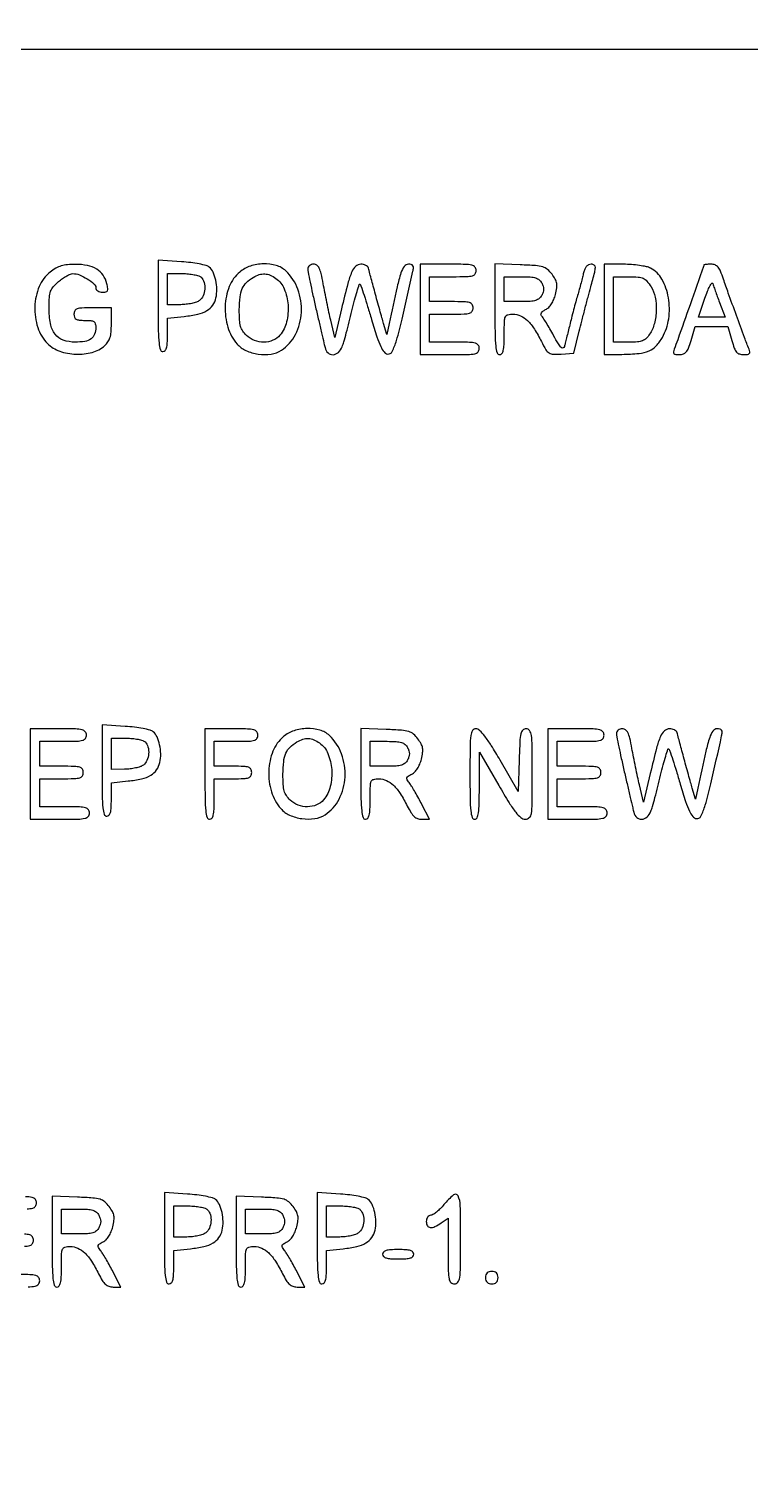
# Model space of a CAD drawing. Extents: x 0 to 1066, y 0 to 761.
# Drawn here: x 877.68 to 897.26, y 696.9 to 735.98 of the extents above; entities that cross this region are included whole.
import ezdxf

# ---------------------------------------------------------------- set-up
doc = ezdxf.new("R2010")
doc.units = 0
doc.header["$MEASUREMENT"] = 0

msp = doc.modelspace()

# ---------------------------------------------------------------- linework, layer by layer
for points in [[(183.390323, 95.266879, 0.000001), (192.989143, 95.254457, 0.000118)], [(877.637726, 703.961067, 0.059311), (877.793738, 703.98339, 0.180365), (877.866256, 704.034888, 0.150217), (877.8942, 704.1258, 0.17273), (877.861527, 704.217557, 0.168559), (877.777875, 704.26915, 0.050222), (877.595322, 704.290849, 0.004487)], [(877.567292, 702.946007, 0.063075), (877.714425, 702.968593, 0.183695), (877.78327, 703.020026, 0.142406), (877.8096, 703.1106, 0.142406), (877.78327, 703.201174, 0.183695), (877.714425, 703.252607, 0.063075), (877.567292, 703.275193, 0.006583)], [(877.665809, 701.84567, 0.047763), (877.857188, 701.867203, 0.16431), (877.944594, 701.918793, 0.179874), (877.9788, 702.0108, 0.157888), (877.94926, 702.102016, 0.176663), (877.87305, 702.153562, 0.055952), (877.708178, 702.175653, 0.005351), (877.302, 702.18)]]:
    msp.add_lwpolyline(points, format="xyb")
for points in [[(409.06215, 749.15415), (40.8618, 749.132981), (40.8618, 380.65769), (40.8618, 12.1824), (501.2973, 12.1824), (961.7328, 12.1824), (961.7328, 380.646631), (961.7328, 749.110861), (961.41555, 749.1633, 0.040886), (961.153339, 749.184871, 0.000002), (934.190609, 749.194398, 0.000089), (904.448031, 749.199508, 0.000054), (869.1804, 749.195529, -0.000029), (813.61687, 749.186499, -0.000004), (696.10453, 749.175037, -0.000004), (556.774728, 749.163736, -0.000004)], [(881.1936, 728.459426, 0.003177), (881.197921, 727.779444, 0.022367), (881.216918, 727.449054, 0.048715), (881.25278, 727.271702, 0.329705), (881.3205, 727.2216, 0.208378), (881.380843, 727.24789, 0.11961), (881.420331, 727.318327, 0.055661), (881.441706, 727.449399, 0.012613), (881.4474, 727.675064), (881.4474, 728.128528), (881.90235, 728.175483, 0.029754), (882.268121, 728.235388, 0.076952), (882.516188, 728.333157, 0.106873), (882.674228, 728.478032, 0.100256), (882.762812, 728.67852, 0.058942), (882.785783, 728.911086, 0.048856), (882.75674, 729.158341, 0.051542), (882.685441, 729.375271, 0.114883), (882.580997, 729.512857, 0.111025), (882.497535, 729.555419, 0.015594), (882.307566, 729.59775, 0.017167), (882.075929, 729.633644, 0.01383), (881.825035, 729.656728), (881.1936, 729.697251)], [(878.262328, 729.378543, 0.129246), (877.966205, 728.985897, 0.088626), (877.848013, 728.437592, 0.087215), (877.926565, 727.873933, 0.118789), (878.19336, 727.437731, 0.112618), (878.521824, 727.231294, 0.075265), (878.959935, 727.148595, 0.075304), (879.402652, 727.199285, 0.113008), (879.744523, 727.381366, 0.065979), (879.832355, 727.480589, 0.074329), (879.887072, 727.595491, 0.054743), (879.915967, 727.748484, 0.019325), (879.9246, 727.971773), (879.9246, 728.406), (879.417, 728.406, 0.008455), (879.123302, 728.401033, 0.072107), (878.994, 728.3778, 0.188641), (878.932468, 728.326532, 0.12648), (878.9094, 728.2368, 0.087745), (878.924399, 728.151992, 0.177212), (878.967563, 728.100836, 0.10769), (879.051166, 728.074553, 0.022514), (879.2055, 728.0676, -0.021714), (879.367585, 728.060558, -0.124268), (879.448265, 728.032551, -0.187079), (879.488695, 727.975864, -0.062494), (879.5016, 727.87302, -0.091498), (879.467963, 727.690747, -0.148314), (879.372174, 727.567186, -0.113347), (879.202088, 727.497047, -0.041372), (878.94092, 727.4754, -0.086758), (878.618334, 727.531799, -0.145015), (878.398123, 727.693775, -0.116882), (878.272179, 727.978949, -0.045825), (878.2326, 728.409889, -0.015089), (878.241247, 728.696368, -0.073154), (878.274495, 728.855158, -0.095003), (878.347951, 728.977179, -0.035007), (878.492891, 729.11758, -0.021479), (878.601686, 729.201417, -0.024071), (878.713326, 729.272263, -0.024321), (878.813191, 729.322828, -0.105406), (878.877792, 729.3366, -0.095864), (879.055127, 729.302284, -0.042073), (879.269696, 729.194265, -0.039621), (879.452119, 729.061347, -0.218876), (879.5016, 728.953727, 0.137225), (879.515137, 728.905332, 0.104143), (879.552996, 728.864939, 0.087371), (879.610539, 728.838135, 0.065501), (879.679971, 728.829, 0.051376), (879.772948, 728.838579, 0.224479), (879.815899, 728.871025, 0.158116), (879.82658, 728.933788, 0.023398), (879.801742, 729.06165, 0.090086), (879.699494, 729.29164, 0.105062), (879.527033, 729.456682, 0.089301), (879.27848, 729.554788, 0.048933), (878.9517, 729.587581, 0.02471), (878.732234, 729.577218, 0.049497), (878.562112, 729.543529, 0.05494), (878.413639, 729.480021, 0.038421)], [(882.36108, 729.23508, -0.13151), (882.440234, 729.098069, -0.084316), (882.4576, 728.914115, -0.084006), (882.413213, 728.734081, -0.128741), (882.31455, 728.608367, -0.079472), (882.233195, 728.564901, -0.027293), (882.104372, 728.528204, -0.026323), (881.955463, 728.502596, -0.027554), (881.80695, 728.493291), (881.4474, 728.4906), (881.4474, 728.9136), (881.4474, 729.3366), (881.85348, 729.3366, -0.022886), (882.016385, 729.32914, -0.026473), (882.170096, 729.306779, -0.026952), (882.296295, 729.274381, -0.120635)], [(883.408003, 729.378373, 0.123885), (883.124812, 728.985677, 0.085485), (883.011237, 728.446757, 0.082885), (883.083708, 727.884736, 0.104562), (883.335439, 727.426126, 0.111799), (883.573409, 727.249775, 0.06908), (883.909808, 727.154081, 0.069045), (884.259765, 727.153615, 0.111332), (884.537682, 727.257681, 0.131426), (884.918439, 727.68366, 0.103697), (885.078854, 728.283311, 0.101152), (884.98619, 728.909653, 0.118621), (884.655571, 729.409219, 0.118666), (884.395835, 729.555801, 0.075716), (884.050156, 729.599738, 0.073305), (883.695141, 729.538407, 0.095814)], [(884.387097, 729.206639, -0.143223), (884.614798, 728.922323, -0.079931), (884.71726, 728.487153, -0.077332), (884.679065, 728.026018, -0.11509), (884.497796, 727.66575, -0.119537), (884.309384, 727.526195, -0.098447), (884.063727, 727.475552, -0.09388), (883.807277, 727.522262, -0.097006), (883.589003, 727.659347, -0.056872), (883.488083, 727.77844, -0.080028), (883.430187, 727.904796, -0.054705), (883.402363, 728.076524, -0.014142), (883.395891, 728.357297, -0.025001), (883.414955, 728.702155, -0.075567), (883.474382, 728.929138, -0.098225), (883.587837, 729.094005, -0.062967), (883.7739, 729.234419, -0.051006), (883.938666, 729.307758, -0.090781), (884.085314, 729.327795, -0.090761), (884.229571, 729.294581, -0.050966)], [(885.2544, 729.462804, 0.047767), (885.262643, 729.376713, 0.002528), (885.316438, 729.105743, 0.003959), (885.384692, 728.783857, 0.00287), (885.465593, 728.426454, -0.000002), (885.5497, 728.064538, -0.000002), (885.627737, 727.728731, -0.000002), (885.693237, 727.446867, -0.000017), (885.721005, 727.32735, 0.147869), (885.802327, 727.185931, 0.205885), (885.937844, 727.136582, 0.176392), (886.083655, 727.199275, 0.11354), (886.187046, 727.353883, 0.021448), (886.229456, 727.481671, 0.003611), (886.298271, 727.730007, 0.003945), (886.374781, 728.023264, 0.003496), (886.449889, 728.329747, -0.006156), (886.52212, 728.617852, -0.010899), (886.589762, 728.853299, -0.005551), (886.650441, 729.041007, -0.556878), (886.67275, 729.04625, -0.11647), (886.69587, 729.008834, -0.001547), (886.781785, 728.748281, -0.004332), (886.878093, 728.444234, -0.00282), (886.984285, 728.091536, 0.006286), (887.130608, 727.617477, 0.030826), (887.232862, 727.356623, 0.058933), (887.322981, 727.210603, 0.190588), (887.419884, 727.154675, 0.326366), (887.542475, 727.219144, 0.039676), (887.661107, 727.519283, 0.018108), (887.815341, 728.096996, 0.002117), (888.107334, 729.40005, 0.040046), (888.120278, 729.49453, 0.15964), (888.105414, 729.550294, 0.190105), (888.062544, 729.580768, 0.060633), (887.983408, 729.5904, 0.243546), (887.870412, 729.53189, 0.075824), (887.782229, 729.355617, 0.023764), (887.680662, 728.98133, 0.001912), (887.464079, 727.983), (887.401026, 727.6869), (887.310798, 727.983, -0.004222), (887.266212, 728.133872, -0.001439), (887.203959, 728.353654, -0.00143), (887.136605, 728.596756, -0.001648), (887.073796, 728.829, 0.00027), (887.015398, 729.047317, 0.000345), (886.961337, 729.248431, 0.000267), (886.9158, 729.417013, 0.002921), (886.897066, 729.48465, 0.133791), (886.872706, 729.525101, 0.071199), (886.824812, 729.559336, 0.062684), (886.76191, 729.582528, 0.057069), (886.693161, 729.5904, 0.191396), (886.555437, 729.535676, 0.101864), (886.448533, 729.383152, 0.038771), (886.340981, 729.069973, 0.004991), (886.16995, 728.380987), (885.985606, 727.60534), (885.876833, 728.06912, -0.004337), (885.828244, 728.284687, -0.002315), (885.77172, 728.551985, -0.002304), (885.716521, 728.825477, -0.003592), (885.671745, 729.06165, 0.011053), (885.614827, 729.339179, 0.057006), (885.562863, 729.48689, 0.121799), (885.499834, 729.56255, 0.159795), (885.414915, 729.5904, 0.077986), (885.353596, 729.580777, 0.090324), (885.301551, 729.552919, 0.100781), (885.266758, 729.511466, 0.124994)], [(888.3, 728.3637), (888.3, 727.137), (889.1037, 727.137, 0.004147), (889.594409, 727.14107, 0.047763), (889.785788, 727.162603, 0.16431), (889.873194, 727.214193, 0.179874), (889.9074, 727.3062, 0.157888), (889.87786, 727.397416, 0.176663), (889.80165, 727.448962, 0.055952), (889.636778, 727.471053, 0.005351), (889.2306, 727.4754), (888.5538, 727.4754), (888.5538, 727.8561), (888.5538, 728.2368), (889.146, 728.2368, 0.006583), (889.495892, 728.241407, 0.063075), (889.643025, 728.263993, 0.183695), (889.71187, 728.315426, 0.142406), (889.7382, 728.406, 0.142406), (889.71187, 728.496574, 0.183695), (889.643025, 728.548007, 0.063075), (889.495892, 728.570593, 0.006583), (889.146, 728.5752), (888.5538, 728.5752), (888.5538, 728.9136), (888.5538, 729.252), (889.1883, 729.252, 0.005909), (889.566326, 729.256467, 0.059311), (889.722338, 729.27879, 0.180365), (889.794856, 729.330288, 0.150217), (889.8228, 729.4212, 0.17273), (889.790127, 729.512957, 0.168559), (889.706475, 729.56455, 0.050222), (889.523922, 729.586249, 0.004487), (889.0614, 729.5904), (888.3, 729.5904)], [(890.3304, 728.367121, 0.003202), (890.334726, 727.691613, 0.022501), (890.353732, 727.36317, 0.049121), (890.38963, 727.186947, 0.329081), (890.4573, 727.137, 0.232029), (890.519037, 727.16728, 0.108427), (890.558169, 727.2498, 0.047315), (890.578901, 727.405657, 0.00942), (890.5842, 727.6869, -0.00595), (890.588507, 728.048865, -0.096871), (890.614544, 728.166998, -0.238613), (890.67921, 728.220615, -0.056005), (890.823253, 728.2368, -0.111332), (891.025101, 728.191292, -0.0814), (891.214581, 728.060001, -0.058762), (891.400719, 727.832169, -0.025596), (891.593952, 727.491886, 0.016965), (891.714804, 727.270243, 0.118227), (891.799961, 727.182156, 0.135972), (891.910463, 727.148377, 0.025076), (892.12546, 727.153486), (892.474123, 727.1793), (892.619359, 727.7715, -0.002182), (892.687082, 728.042526, -0.001239), (892.771272, 728.369913, -0.001237), (892.857715, 728.699284, -0.002043), (892.932565, 728.97705, 0.003568), (893.03752, 729.371323, 0.058755), (893.055921, 729.506132, 0.256654), (893.024341, 729.566177, 0.147085), (892.943779, 729.5904, 0.10892), (892.873284, 729.574859, 0.102075), (892.813953, 729.530922, 0.082289), (892.767677, 729.458042, 0.046032), (892.735604, 729.35775, -0.007424), (892.708287, 729.242314, -0.002798), (892.666771, 729.08161, -0.002771), (892.619637, 728.907204, -0.003371), (892.573485, 728.7444, 0.003859), (892.523719, 728.56819, 0.002106), (892.465242, 728.351274, 0.002098), (892.407663, 728.130315, 0.003336), (892.360447, 727.9407, -0.00079), (892.318157, 727.7671, -0.000813), (892.275715, 727.595276, -0.000785), (892.238437, 727.446405, -0.003457), (892.215706, 727.358787, -0.244176), (892.178877, 727.318431, -0.294518), (892.129737, 727.329459, -0.060688), (892.052972, 727.429197, -0.00858), (891.924544, 727.654764, 0.005504), (891.823573, 727.834671, 0.006918), (891.725913, 727.998975, 0.005644), (891.640742, 728.134404, 0.053227), (891.597676, 728.187764, -0.183705), (891.58026, 728.22655, -0.158456), (891.591613, 728.269991, -0.095196), (891.634879, 728.315536, -0.040132), (891.707533, 728.359187, 0.084253), (891.789483, 728.418801, 0.049314), (891.865549, 728.513786, 0.044595), (891.929256, 728.633932, 0.038698), (891.974264, 728.769263, 0.026721), (892.008234, 728.945622, 0.076578), (892.006242, 729.070041, 0.082928), (891.967216, 729.182384, 0.035157), (891.880872, 729.317062, 0.057331), (891.758302, 729.44734, 0.10358), (891.629917, 729.516632, 0.055706), (891.434785, 729.551574, 0.007564), (891.019558, 729.572671), (890.3304, 729.597243)], [(891.5994, 729.0828, -0.049536), (891.635562, 728.995426, -0.073486), (891.647653, 728.9136, -0.073486), (891.635562, 728.831774, -0.049536), (891.5994, 728.7444, -0.09537), (891.530505, 728.659475, -0.100861), (891.436266, 728.608233, -0.059921), (891.291232, 728.582248, -0.014397), (891.046523, 728.5752), (890.5842, 728.5752), (890.5842, 728.9136), (890.5842, 729.252), (891.046523, 729.252, -0.014397), (891.291232, 729.244952, -0.059921), (891.436266, 729.218967, -0.100861), (891.530505, 729.167725, -0.09537)], [(893.2914, 728.3637), (893.2914, 727.137), (893.77785, 727.145433, 0.018847), (894.24082, 727.170933, 0.076273), (894.514229, 727.239281, 0.107083), (894.705418, 727.373069, 0.057946), (894.875622, 727.605964, 0.09461), (895.046613, 728.110618, 0.077415), (895.037201, 728.681231, 0.083451), (894.861567, 729.181665, 0.148656), (894.551384, 729.483403, 0.065462), (894.43904, 729.523866, 0.01784), (894.253059, 729.557574, 0.017725), (894.037431, 729.580991, 0.017594), (893.82015, 729.589153), (893.2914, 729.5904)], [(894.566353, 728.97705, -0.090931), (894.678674, 728.695331, -0.056823), (894.708735, 728.340409, -0.056208), (894.657825, 727.982588, -0.081785), (894.52903, 727.691709, -0.053857), (894.435767, 727.578166, -0.102503), (894.336765, 727.514535, -0.073821), (894.199088, 727.483809, -0.018052), (893.96625, 727.4754), (893.5452, 727.4754), (893.5452, 728.3637), (893.5452, 729.252), (893.969443, 729.252, -0.017821), (894.219418, 729.243088, -0.090339), (894.353917, 729.208535, -0.111314), (894.453676, 729.132166, -0.033754)], [(895.998595, 729.56925, -0.084799), (895.992091, 729.531234, -0.000052), (895.62612, 728.492462, -0.000388), (895.290576, 727.542728, -0.009822), (895.193575, 727.28505, 0.060048), (895.173983, 727.211319, 0.230938), (895.188232, 727.167462, 0.170663), (895.236325, 727.143354, 0.031659), (895.336579, 727.137, 0.086283), (895.444694, 727.155797, 0.134827), (895.521523, 727.209759, 0.082591), (895.583596, 727.31677, 0.018432), (895.651068, 727.5177), (895.763476, 727.8984), (896.208443, 727.8984), (896.653411, 727.8984), (896.76, 727.5177, 0.017944), (896.825385, 727.31279, 0.087286), (896.885612, 727.207331, 0.141822), (896.962834, 727.154952, 0.078722), (897.076146, 727.137, 0.029308), (897.181292, 727.143168, 0.166988), (897.231022, 727.167076, 0.236769), (897.245864, 727.210866, 0.061225), (897.22609, 727.28505, -0.006965), (897.103801, 727.601406, -0.001209), (896.882545, 728.20284, -0.001323), (896.662817, 728.809587, -0.005089), (896.531052, 729.18855, 0.017403), (896.452281, 729.3983, 0.074917), (896.383522, 729.512075, 0.125362), (896.303816, 729.569972, 0.094981), (896.197249, 729.5904, 0.00999), (896.121084, 729.588878, 0.016528), (896.056952, 729.584187, 0.010464), (896.005848, 729.577662, 0.371455)], [(896.424755, 728.55405), (896.574544, 728.1522), (896.212238, 728.1522), (895.849932, 728.1522), (896.027743, 728.666618, -0.011999), (896.098493, 728.856424, -0.026422), (896.163517, 728.996859, -0.047278), (896.213834, 729.073501, -0.601846), (896.24026, 729.068468, 0.009837), (896.262096, 729.002295, 0.001488), (896.308771, 728.870923, 0.001668), (896.364862, 728.716156, 0.001442)], [(877.725, 715.7583), (877.725, 714.5316), (878.5287, 714.5316, 0.004147), (879.019409, 714.53567, 0.047763), (879.210788, 714.557203, 0.16431), (879.298194, 714.608793, 0.179874), (879.3324, 714.7008, 0.157888), (879.30286, 714.792016, 0.176663), (879.22665, 714.843562, 0.055952), (879.061778, 714.865653, 0.005351), (878.6556, 714.87), (877.9788, 714.87), (877.9788, 715.2507), (877.9788, 715.6314), (878.571, 715.6314, 0.006583), (878.920892, 715.636007, 0.063075), (879.068025, 715.658593, 0.183695), (879.13687, 715.710026, 0.142406), (879.1632, 715.8006, 0.142406), (879.13687, 715.891174, 0.183695), (879.068025, 715.942607, 0.063075), (878.920892, 715.965193, 0.006583), (878.571, 715.9698), (877.9788, 715.9698), (877.9788, 716.3082), (877.9788, 716.6466), (878.6133, 716.6466, 0.005909), (878.991326, 716.651067, 0.059311), (879.147338, 716.67339, 0.180365), (879.219856, 716.724888, 0.150217), (879.2478, 716.8158, 0.17273), (879.215127, 716.907557, 0.168559), (879.131475, 716.95915, 0.050222), (878.948922, 716.980849, 0.004487), (878.4864, 716.985), (877.725, 716.985)], [(879.6708, 715.854026, 0.003177), (879.675121, 715.174044, 0.022367), (879.694118, 714.843654, 0.048715), (879.72998, 714.666302, 0.329705), (879.7977, 714.6162, 0.208378), (879.858043, 714.64249, 0.11961), (879.897531, 714.712927, 0.055661), (879.918906, 714.843999, 0.012613), (879.9246, 715.069664), (879.9246, 715.523128), (880.37955, 715.570083, 0.029754), (880.745321, 715.629988, 0.076952), (880.993388, 715.727757, 0.106873), (881.151428, 715.872632, 0.100256), (881.240012, 716.07312, 0.058942), (881.262983, 716.305686, 0.048856), (881.23394, 716.552941, 0.051542), (881.162641, 716.769871, 0.114883), (881.058197, 716.907457, 0.111025), (880.974735, 716.950019, 0.015594), (880.784766, 716.99235, 0.017167), (880.553129, 717.028244, 0.01383), (880.302235, 717.051328), (879.6708, 717.091851)], [(880.83828, 716.62968, -0.13151), (880.917434, 716.492669, -0.084316), (880.9348, 716.308715, -0.084006), (880.890413, 716.128681, -0.128741), (880.79175, 716.002967, -0.079472), (880.710395, 715.959501, -0.027293), (880.581572, 715.922804, -0.026323), (880.432663, 715.897196, -0.027554), (880.28415, 715.887891), (879.9246, 715.8852), (879.9246, 716.3082), (879.9246, 716.7312), (880.33068, 716.7312, -0.022886), (880.493585, 716.72374, -0.026473), (880.647296, 716.701378, -0.026952), (880.773495, 716.668981, -0.120635)], [(882.4626, 715.7583, 0.003213), (882.466928, 715.084779, 0.022561), (882.485938, 714.7572, 0.049302), (882.521853, 714.581477, 0.328801), (882.5895, 714.5316, 0.232029), (882.651237, 714.56188, 0.108427), (882.690369, 714.6444, 0.047315), (882.711101, 714.800257, 0.00942), (882.7164, 715.0815), (882.7164, 715.6314), (883.224, 715.6314, 0.008455), (883.517698, 715.636367, 0.072107), (883.647, 715.6596, 0.188641), (883.708532, 715.710868, 0.12648), (883.7316, 715.8006, 0.12648), (883.708532, 715.890332, 0.188641), (883.647, 715.9416, 0.072107), (883.517698, 715.964833, 0.008455), (883.224, 715.9698), (882.7164, 715.9698), (882.7164, 716.3082), (882.7164, 716.6466), (883.3086, 716.6466, 0.006583), (883.658492, 716.651207, 0.063075), (883.805625, 716.673793, 0.183695), (883.87447, 716.725226, 0.142406), (883.9008, 716.8158, 0.165398), (883.869683, 716.907295, 0.1727), (883.789763, 716.958874, 0.052938), (883.616045, 716.980757, 0.004884), (883.1817, 716.985), (882.4626, 716.985)], [(884.592403, 716.772973, 0.123885), (884.309212, 716.380277, 0.085485), (884.195637, 715.841357, 0.082885), (884.268108, 715.279336, 0.104562), (884.519839, 714.820726, 0.111799), (884.757809, 714.644375, 0.06908), (885.094208, 714.548681, 0.069045), (885.444165, 714.548215, 0.111332), (885.722082, 714.652281, 0.131426), (886.102839, 715.07826, 0.103697), (886.263254, 715.677911, 0.101152), (886.17059, 716.304253, 0.118621), (885.839971, 716.803819, 0.118666), (885.580235, 716.950401, 0.075716), (885.234556, 716.994338, 0.073305), (884.879541, 716.933007, 0.095814)], [(885.571497, 716.601239, -0.143223), (885.799198, 716.316923, -0.079931), (885.90166, 715.881753, -0.077332), (885.863465, 715.420618, -0.11509), (885.682196, 715.06035, -0.119537), (885.493784, 714.920795, -0.098447), (885.248127, 714.870152, -0.09388), (884.991677, 714.916862, -0.097006), (884.773403, 715.053947, -0.056872), (884.672483, 715.17304, -0.080028), (884.614587, 715.299396, -0.054705), (884.586763, 715.471124, -0.014142), (884.580291, 715.751897, -0.025001), (884.599355, 716.096755, -0.075567), (884.658782, 716.323738, -0.098225), (884.772237, 716.488605, -0.062967), (884.9583, 716.629019, -0.051006), (885.123066, 716.702358, -0.090781), (885.269714, 716.722395, -0.090761), (885.413971, 716.689181, -0.050966)], [(886.6926, 715.761721, 0.003202), (886.696926, 715.086213, 0.022501), (886.715932, 714.75777, 0.049121), (886.75183, 714.581547, 0.329081), (886.8195, 714.5316, 0.232029), (886.881237, 714.56188, 0.108427), (886.920369, 714.6444, 0.047315), (886.941101, 714.800257, 0.00942), (886.9464, 715.0815, -0.00595), (886.950707, 715.443465, -0.096871), (886.976744, 715.561598, -0.238613), (887.04141, 715.615215, -0.056005), (887.185453, 715.6314, -0.111153), (887.386905, 715.586056, -0.081177), (887.57622, 715.455201, -0.058854), (887.76191, 715.228571, -0.025924), (887.953772, 714.89115, 0.021841), (888.053516, 714.712353, 0.069009), (888.14067, 714.606827, 0.100305), (888.233178, 714.551032, 0.085906), (888.345445, 714.5316), (888.55665, 714.5316), (888.350473, 714.93345, 0.006834), (888.262406, 715.099472, 0.006481), (888.168298, 715.266012, 0.006451), (888.081251, 715.41116, 0.022591), (888.019827, 715.501275, -0.02569), (887.953248, 715.600264, -0.192002), (887.944329, 715.655064, -0.198014), (887.975663, 715.69999, -0.027525), (888.076528, 715.757175, 0.089041), (888.154481, 715.815014, 0.046566), (888.228998, 715.910676, 0.042448), (888.292234, 716.031002, 0.038847), (888.336464, 716.163863, 0.026721), (888.370434, 716.340222, 0.076578), (888.368442, 716.464641, 0.082928), (888.329416, 716.576984, 0.035157), (888.243072, 716.711662, 0.057331), (888.120502, 716.84194, 0.10358), (887.992117, 716.911232, 0.055706), (887.796985, 716.946174, 0.007564), (887.381758, 716.967271), (886.6926, 716.991843)], [(889.6536, 715.7583, 0.003213), (889.657928, 715.084779, 0.022561), (889.676938, 714.7572, 0.049302), (889.712853, 714.581477, 0.328801), (889.7805, 714.5316, 0.295501), (889.845872, 714.573931, 0.070336), (889.883606, 714.704631, 0.029944), (889.90364, 714.952194, 0.004715), (889.909237, 715.44105), (889.911074, 716.3505), (890.437987, 715.444357, 0.006242), (890.717361, 714.977424, 0.029041), (890.897082, 714.720137, 0.052989), (891.034326, 714.579638, 0.170079), (891.15525, 714.534907, 0.199339), (891.263531, 714.577673, 0.163117), (891.321225, 714.689106, 0.036571), (891.342304, 714.947981, 0.002034), (891.3456, 715.7583, 0.002367), (891.341969, 716.525472, 0.031318), (891.321584, 716.807783, 0.117824), (891.271777, 716.936477, 0.246563), (891.17936, 716.985, 0.195513), (891.088555, 716.948082, 0.145553), (891.035252, 716.852656, 0.043894), (891.007739, 716.646393, 0.004128), (890.98901, 716.135118), (890.9649, 715.285236), (890.471717, 716.135118, 0.007787), (890.231638, 716.534383, 0.025041), (890.054801, 716.78901, 0.035073), (889.916947, 716.943918, 0.195814), (889.816067, 716.985, 0.254619), (889.726061, 716.935988, 0.110911), (889.677551, 716.804158, 0.030502), (889.657287, 716.517986, 0.002427)], [(891.7686, 715.7583), (891.7686, 714.5316), (892.5723, 714.5316, 0.004147), (893.063009, 714.53567, 0.047763), (893.254388, 714.557203, 0.16431), (893.341794, 714.608793, 0.179874), (893.376, 714.7008, 0.157888), (893.34646, 714.792016, 0.176663), (893.27025, 714.843562, 0.055952), (893.105378, 714.865653, 0.005351), (892.6992, 714.87), (892.0224, 714.87), (892.0224, 715.2507), (892.0224, 715.6314), (892.6146, 715.6314, 0.006583), (892.964492, 715.636007, 0.063075), (893.111625, 715.658593, 0.183695), (893.18047, 715.710026, 0.142406), (893.2068, 715.8006, 0.142406), (893.18047, 715.891174, 0.183695), (893.111625, 715.942607, 0.063075), (892.964492, 715.965193, 0.006583), (892.6146, 715.9698), (892.0224, 715.9698), (892.0224, 716.3082), (892.0224, 716.6466), (892.6569, 716.6466, 0.005909), (893.034926, 716.651067, 0.059311), (893.190938, 716.67339, 0.180365), (893.263456, 716.724888, 0.150217), (893.2914, 716.8158, 0.17273), (893.258727, 716.907557, 0.168559), (893.175075, 716.95915, 0.050222), (892.992522, 716.980849, 0.004487), (892.53, 716.985), (891.7686, 716.985)], [(893.6298, 716.857404, 0.047767), (893.638043, 716.771313, 0.002528), (893.691838, 716.500343, 0.003959), (893.760092, 716.178457, 0.00287), (893.840993, 715.821054, -0.000002), (893.9251, 715.459138, -0.000002), (894.003137, 715.123331, -0.000002), (894.068637, 714.841467, -0.000017), (894.096405, 714.72195, 0.147869), (894.177727, 714.580531, 0.205885), (894.313244, 714.531182, 0.176392), (894.459055, 714.593875, 0.11354), (894.562446, 714.748483, 0.021448), (894.604856, 714.876271, 0.003611), (894.673671, 715.124607, 0.003945), (894.750181, 715.417864, 0.003496), (894.825289, 715.724347, -0.006156), (894.89752, 716.012452, -0.010899), (894.965162, 716.247899, -0.005551), (895.025841, 716.435607, -0.556878), (895.04815, 716.44085, -0.11647), (895.07127, 716.403434, -0.001547), (895.157185, 716.142881, -0.004332), (895.253493, 715.838834, -0.00282), (895.359685, 715.486136, 0.006286), (895.506008, 715.012077, 0.030826), (895.608262, 714.751223, 0.058933), (895.698381, 714.605203, 0.190588), (895.795284, 714.549275, 0.326366), (895.917875, 714.613744, 0.039676), (896.036507, 714.913883, 0.018108), (896.190741, 715.491596, 0.002117), (896.482734, 716.79465, 0.040046), (896.495678, 716.88913, 0.15964), (896.480814, 716.944894, 0.190105), (896.437944, 716.975368, 0.060633), (896.358808, 716.985, 0.243546), (896.245812, 716.92649, 0.075824), (896.157629, 716.750217, 0.023764), (896.056062, 716.37593, 0.001912), (895.839479, 715.3776), (895.776426, 715.0815), (895.686198, 715.3776, -0.004222), (895.641612, 715.528472, -0.001439), (895.579359, 715.748254, -0.00143), (895.512005, 715.991356, -0.001648), (895.449196, 716.2236, 0.00027), (895.390798, 716.441917, 0.000345), (895.336737, 716.643031, 0.000267), (895.2912, 716.811613, 0.002921), (895.272466, 716.87925, 0.133791), (895.248106, 716.919701, 0.071199), (895.200212, 716.953936, 0.062684), (895.13731, 716.977128, 0.057069), (895.068561, 716.985, 0.191396), (894.930837, 716.930276, 0.101864), (894.823933, 716.777752, 0.038771), (894.716381, 716.464573, 0.004991), (894.54535, 715.775587), (894.361006, 714.99994), (894.252233, 715.46372, -0.004337), (894.203644, 715.679287, -0.002315), (894.14712, 715.946585, -0.002304), (894.091921, 716.220077, -0.003592), (894.047145, 716.45625, 0.011053), (893.990227, 716.733779, 0.057006), (893.938263, 716.88149, 0.121799), (893.875234, 716.95715, 0.159795), (893.790315, 716.985, 0.077986), (893.728996, 716.975377, 0.090324), (893.676951, 716.947519, 0.100781), (893.642158, 716.906066, 0.124994)], [(887.9616, 716.4774, -0.049536), (887.997762, 716.390026, -0.073486), (888.009853, 716.3082, -0.073486), (887.997762, 716.226374, -0.049536), (887.9616, 716.139, -0.09537), (887.892705, 716.054075, -0.100861), (887.798466, 716.002833, -0.059921), (887.653432, 715.976848, -0.014397), (887.408723, 715.9698), (886.9464, 715.9698), (886.9464, 716.3082), (886.9464, 716.6466), (887.408723, 716.6466, -0.014397), (887.653432, 716.639552, -0.059921), (887.798466, 716.613567, -0.100861), (887.892705, 716.562325, -0.09537)], [(878.3172, 703.071721, 0.003202), (878.321526, 702.396213, 0.022501), (878.340532, 702.06777, 0.049121), (878.37643, 701.891547, 0.329081), (878.4441, 701.8416, 0.232029), (878.505837, 701.87188, 0.108427), (878.544969, 701.9544, 0.047315), (878.565701, 702.110257, 0.00942), (878.571, 702.3915, -0.00595), (878.575307, 702.753465, -0.096871), (878.601344, 702.871598, -0.238613), (878.66601, 702.925215, -0.056005), (878.810053, 702.9414, -0.111153), (879.011505, 702.896056, -0.081177), (879.20082, 702.765201, -0.058854), (879.38651, 702.538571, -0.025924), (879.578372, 702.20115, 0.021841), (879.678116, 702.022353, 0.069009), (879.76527, 701.916827, 0.100305), (879.857778, 701.861032, 0.085906), (879.970045, 701.8416), (880.18125, 701.8416), (879.975073, 702.24345, 0.006834), (879.887006, 702.409472, 0.006481), (879.792898, 702.576012, 0.006451), (879.705851, 702.72116, 0.022591), (879.644427, 702.811275, -0.02569), (879.577848, 702.910264, -0.192002), (879.568929, 702.965064, -0.198014), (879.600263, 703.00999, -0.027525), (879.701128, 703.067175, 0.089041), (879.779081, 703.125014, 0.046566), (879.853598, 703.220676, 0.042448), (879.916834, 703.341002, 0.038847), (879.961064, 703.473863, 0.026721), (879.995034, 703.650222, 0.076578), (879.993042, 703.774641, 0.082928), (879.954016, 703.886984, 0.035157), (879.867672, 704.021662, 0.057331), (879.745102, 704.15194, 0.10358), (879.616717, 704.221232, 0.055706), (879.421585, 704.256174, 0.007564), (879.006358, 704.277271), (878.3172, 704.301843)], [(881.3628, 703.164026, 0.003177), (881.367121, 702.484044, 0.022367), (881.386118, 702.153654, 0.048715), (881.42198, 701.976302, 0.329705), (881.4897, 701.9262, 0.208378), (881.550043, 701.95249, 0.11961), (881.589531, 702.022927, 0.055661), (881.610906, 702.153999, 0.012613), (881.6166, 702.379664), (881.6166, 702.833128), (882.07155, 702.880083, 0.029754), (882.437321, 702.939988, 0.076952), (882.685388, 703.037757, 0.106873), (882.843428, 703.182632, 0.100256), (882.932012, 703.38312, 0.058942), (882.954983, 703.615686, 0.048856), (882.92594, 703.862941, 0.051542), (882.854641, 704.079871, 0.114883), (882.750197, 704.217457, 0.111025), (882.666735, 704.260019, 0.015594), (882.476766, 704.30235, 0.017167), (882.245129, 704.338244, 0.01383), (881.994235, 704.361328), (881.3628, 704.401851)], [(883.3086, 703.071721, 0.003202), (883.312926, 702.396213, 0.022501), (883.331932, 702.06777, 0.049121), (883.36783, 701.891547, 0.329081), (883.4355, 701.8416, 0.232029), (883.497237, 701.87188, 0.108427), (883.536369, 701.9544, 0.047315), (883.557101, 702.110257, 0.00942), (883.5624, 702.3915, -0.00595), (883.566707, 702.753465, -0.096871), (883.592744, 702.871598, -0.238613), (883.65741, 702.925215, -0.056005), (883.801453, 702.9414, -0.111153), (884.002905, 702.896056, -0.081177), (884.19222, 702.765201, -0.058854), (884.37791, 702.538571, -0.025924), (884.569772, 702.20115, 0.021841), (884.669516, 702.022353, 0.069009), (884.75667, 701.916827, 0.100305), (884.849178, 701.861032, 0.085906), (884.961445, 701.8416), (885.17265, 701.8416), (884.966473, 702.24345, 0.006834), (884.878406, 702.409472, 0.006481), (884.784298, 702.576012, 0.006451), (884.697251, 702.72116, 0.022591), (884.635827, 702.811275, -0.02569), (884.569248, 702.910264, -0.192002), (884.560329, 702.965064, -0.198014), (884.591663, 703.00999, -0.027525), (884.692528, 703.067175, 0.089041), (884.770481, 703.125014, 0.046566), (884.844998, 703.220676, 0.042448), (884.908234, 703.341002, 0.038847), (884.952464, 703.473863, 0.026721), (884.986434, 703.650222, 0.076578), (884.984442, 703.774641, 0.082928), (884.945416, 703.886984, 0.035157), (884.859072, 704.021662, 0.057331), (884.736502, 704.15194, 0.10358), (884.608117, 704.221232, 0.055706), (884.412985, 704.256174, 0.007564), (883.997758, 704.277271), (883.3086, 704.301843)], [(885.5082, 703.164026, 0.003177), (885.512521, 702.484044, 0.022367), (885.531518, 702.153654, 0.048715), (885.56738, 701.976302, 0.329705), (885.6351, 701.9262, 0.208378), (885.695443, 701.95249, 0.11961), (885.734931, 702.022927, 0.055661), (885.756306, 702.153999, 0.012613), (885.762, 702.379664), (885.762, 702.833128), (886.21695, 702.880083, 0.029754), (886.582721, 702.939988, 0.076952), (886.830788, 703.037757, 0.106873), (886.988828, 703.182632, 0.100256), (887.077412, 703.38312, 0.058942), (887.100383, 703.615686, 0.048856), (887.07134, 703.862941, 0.051542), (887.000041, 704.079871, 0.114883), (886.895597, 704.217457, 0.111025), (886.812135, 704.260019, 0.015594), (886.622166, 704.30235, 0.017167), (886.390529, 704.338244, 0.01383), (886.139635, 704.361328), (885.5082, 704.401851)], [(888.947318, 704.077392, -0.022302), (888.846361, 703.966371, -0.027389), (888.742295, 703.872585, -0.027663), (888.648475, 703.805123, -0.142986), (888.587768, 703.7874, 0.141346), (888.542553, 703.774358, 0.099805), (888.504029, 703.737697, 0.084784), (888.47808, 703.682872, 0.068332), (888.4692, 703.6182, 0.129362), (888.498801, 703.505701, 0.245693), (888.575356, 703.45616, 0.137491), (888.701009, 703.479122, 0.03927), (888.873376, 703.580697), (889.0614, 703.712394), (889.0614, 702.819297, 0.003568), (889.065327, 702.268993, 0.043268), (889.086557, 702.058987, 0.15519), (889.138088, 701.963565, 0.19432), (889.2306, 701.9262, 0.240299), (889.324922, 701.974309, 0.123223), (889.375733, 702.100688, 0.031956), (889.396211, 702.380038, 0.002322), (889.3998, 703.1529, 0.004787), (889.391105, 704.06108, 0.109438), (889.330302, 704.31264, 0.488532), (889.206304, 704.338651, 0.043865)], [(879.5862, 703.7874, -0.049536), (879.622362, 703.700026, -0.073486), (879.634453, 703.6182, -0.073486), (879.622362, 703.536374, -0.049536), (879.5862, 703.449, -0.09537), (879.517305, 703.364075, -0.100861), (879.423066, 703.312833, -0.059921), (879.278032, 703.286848, -0.014397), (879.033323, 703.2798), (878.571, 703.2798), (878.571, 703.6182), (878.571, 703.9566), (879.033323, 703.9566, -0.014397), (879.278032, 703.949552, -0.059921), (879.423066, 703.923567, -0.100861), (879.517305, 703.872325, -0.09537)], [(882.53028, 703.93968, -0.13151), (882.609434, 703.802669, -0.084316), (882.6268, 703.618715, -0.084006), (882.582413, 703.438681, -0.128741), (882.48375, 703.312967, -0.079472), (882.402395, 703.269501, -0.027293), (882.273572, 703.232804, -0.026323), (882.124663, 703.207196, -0.027554), (881.97615, 703.197891), (881.6166, 703.1952), (881.6166, 703.6182), (881.6166, 704.0412), (882.02268, 704.0412, -0.022886), (882.185585, 704.03374, -0.026473), (882.339296, 704.011379, -0.026952), (882.465495, 703.978981, -0.120635)], [(884.5776, 703.7874, -0.049536), (884.613762, 703.700026, -0.073486), (884.625853, 703.6182, -0.073486), (884.613762, 703.536374, -0.049536), (884.5776, 703.449, -0.09537), (884.508705, 703.364075, -0.100861), (884.414466, 703.312833, -0.059921), (884.269432, 703.286848, -0.014397), (884.024723, 703.2798), (883.5624, 703.2798), (883.5624, 703.6182), (883.5624, 703.9566), (884.024723, 703.9566, -0.014397), (884.269432, 703.949552, -0.059921), (884.414466, 703.923567, -0.100861), (884.508705, 703.872325, -0.09537)], [(886.67568, 703.93968, -0.13151), (886.754834, 703.802669, -0.084316), (886.7722, 703.618715, -0.084006), (886.727813, 703.438681, -0.128741), (886.62915, 703.312967, -0.079472), (886.547795, 703.269501, -0.027293), (886.418972, 703.232804, -0.026323), (886.270063, 703.207196, -0.027554), (886.12155, 703.197891), (885.762, 703.1952), (885.762, 703.6182), (885.762, 704.0412), (886.16808, 704.0412, -0.022886), (886.330985, 704.03374, -0.026473), (886.484696, 704.011379, -0.026952), (886.610895, 703.978981, -0.120635)], [(887.2848, 702.7299, 0.200296), (887.309762, 702.670087, 0.122766), (887.37645, 702.630495, 0.058865), (887.499643, 702.608858, 0.014068), (887.7078, 702.603, 0.014068), (887.915957, 702.608858, 0.058865), (888.03915, 702.630495, 0.122766), (888.105838, 702.670087, 0.200296), (888.1308, 702.7299, 0.200296), (888.105838, 702.789713, 0.122766), (888.03915, 702.829305, 0.058865), (887.915957, 702.850942, 0.014068), (887.7078, 702.8568, 0.014068), (887.499643, 702.850942, 0.058865), (887.37645, 702.829305, 0.122766), (887.309762, 702.789713, 0.200296)], [(890.0766, 702.0954, 0.072254), (890.087331, 702.021531, 0.124864), (890.1189, 701.9685, 0.124864), (890.171931, 701.936931, 0.072254), (890.2458, 701.9262, 0.072254), (890.319669, 701.936931, 0.124864), (890.3727, 701.9685, 0.124864), (890.404269, 702.021531, 0.072254), (890.415, 702.0954, 0.072254), (890.404269, 702.169269, 0.124864), (890.3727, 702.2223, 0.124864), (890.319669, 702.253869, 0.072254), (890.2458, 702.2646, 0.072254), (890.171931, 702.253869, 0.124864), (890.1189, 702.2223, 0.124864), (890.087331, 702.169269, 0.072254)]]:
    msp.add_lwpolyline(points, format="xyb", close=True)
msp.add_lwpolyline([(960.8868, 569.4426), (960.8868, 403.4574), (869.3496, 403.4574), (777.8124, 403.4574), (777.8124, 473.6754), (777.8124, 543.8934), (868.7574, 543.8934), (959.7024, 543.8934), (959.7024, 544.4433), (959.7024, 544.9932), (868.7574, 544.9932), (777.8124, 544.9932), (777.8124, 550.7883), (777.8124, 556.5834), (868.7574, 556.5834), (959.7024, 556.5834), (959.7024, 557.1333), (959.7024, 557.6832), (868.7574, 557.6832), (777.8124, 557.6832), (777.8124, 646.5555), (777.8124, 735.4278), (869.3496, 735.4278), (960.8868, 735.4278)], close=True)

doc.saveas('drawing.dxf')
